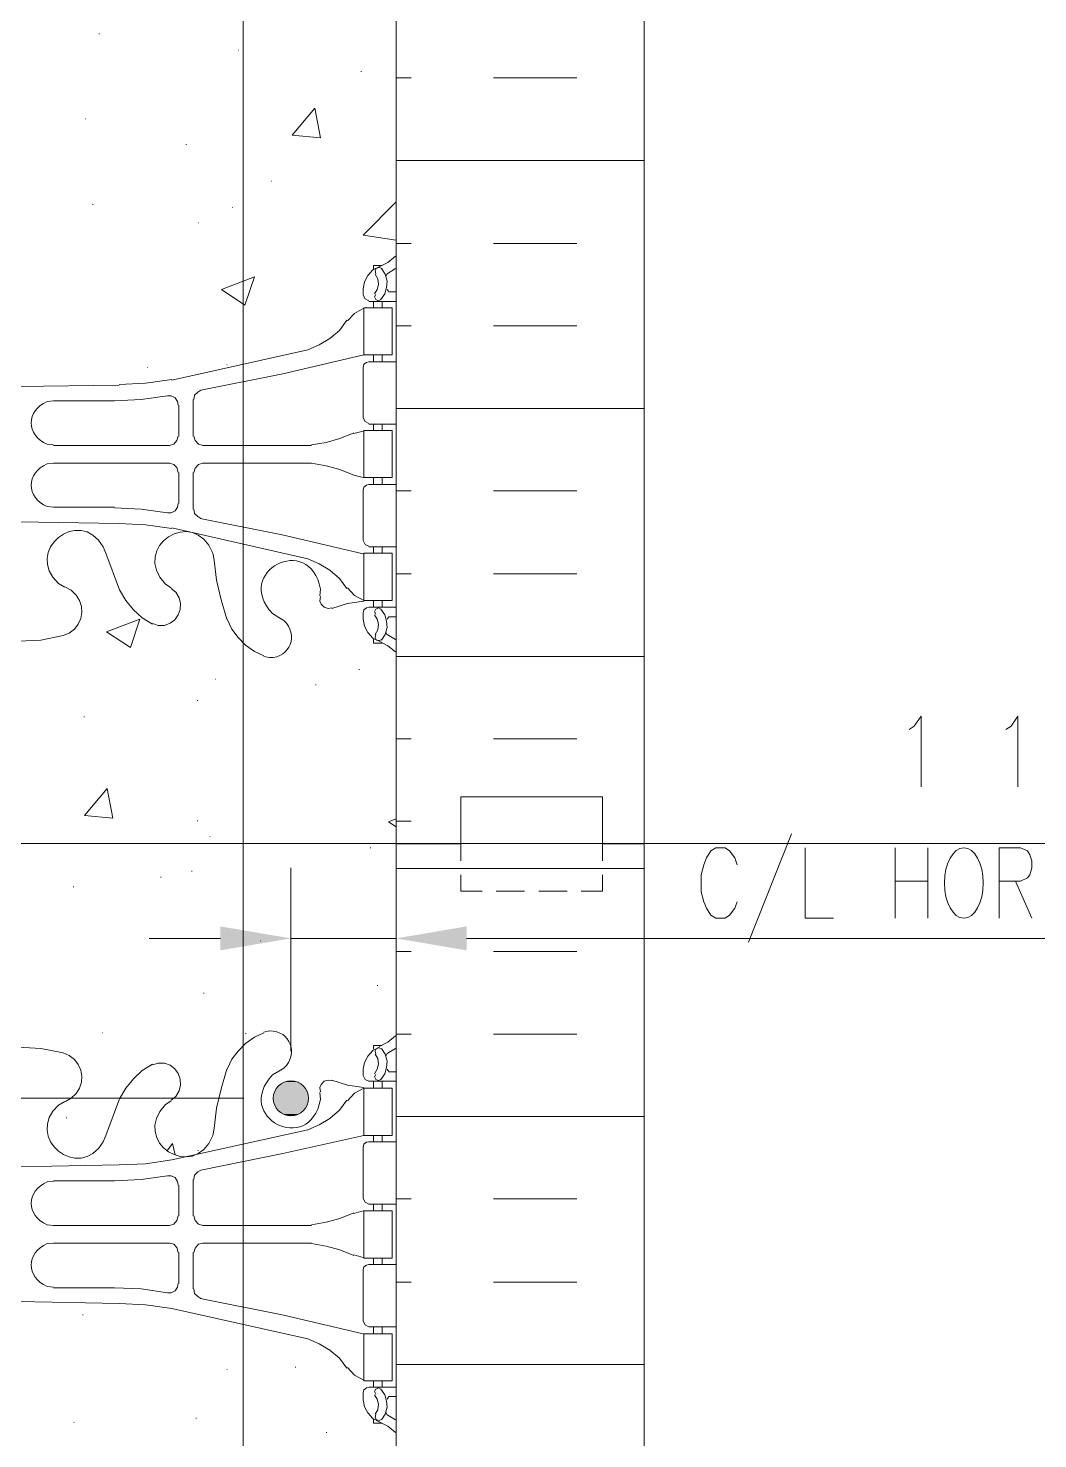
# Model space of a CAD drawing. Header units: millimetres. Extents: x 0 to 216, y 0 to 279.
# Drawn here: x 65.65 to 99.6, y 147.62 to 195.05 of the extents above; entities that cross this region are included whole.
import ezdxf

# ---------------------------------------------------------------- set-up
doc = ezdxf.new("R2010")
doc.units = ezdxf.units.MM
doc.layers.add('C00-00-00', color=7, linetype='Continuous')
doc.layers.add('C65-65-65', color=7, linetype='Continuous', true_color=0x656565)

msp = doc.modelspace()

# ---------------------------------------------------------------- hatches: boundary and pattern name
at = {"layer": 'C00-00-00'}
h = msp.add_hatch(color=256, dxfattribs=at)
h.dxf.hatch_style = 2
h.paths.add_polyline_path([(72.114833, 164.846), (72.114833, 164.041667), (74.4855, 164.443833)])
h = msp.add_hatch(color=256, dxfattribs=at)
h.dxf.hatch_style = 2
h.paths.add_polyline_path([(80.391, 164.846), (80.391, 164.041667), (78.020333, 164.443833)])
h = msp.add_hatch(color=256, dxfattribs=at)
h.dxf.hatch_style = 2
h.paths.add_polyline_path([(73.9775, 159.385), (75.057, 159.300333), (73.935167, 159.300333)])
h = msp.add_hatch(color=256, dxfattribs=at)
h.dxf.hatch_style = 2
h.paths.add_polyline_path([(74.062167, 159.469667), (74.9935, 159.385), (73.9775, 159.385)])
h = msp.add_hatch(color=256, dxfattribs=at)
h.dxf.hatch_style = 2
h.paths.add_polyline_path([(73.9775, 159.385), (74.9935, 159.385), (75.057, 159.300333)])
h = msp.add_hatch(color=256, dxfattribs=at)
h.dxf.hatch_style = 2
h.paths.add_polyline_path([(74.125667, 159.554333), (74.93, 159.469667), (74.062167, 159.469667)])
h = msp.add_hatch(color=256, dxfattribs=at)
h.dxf.hatch_style = 2
h.paths.add_polyline_path([(74.062167, 159.469667), (74.93, 159.469667), (74.9935, 159.385)])
h = msp.add_hatch(color=256, dxfattribs=at)
h.dxf.hatch_style = 2
h.paths.add_polyline_path([(74.2315, 159.617833), (74.845333, 159.554333), (74.125667, 159.554333)])
h = msp.add_hatch(color=256, dxfattribs=at)
h.dxf.hatch_style = 2
h.paths.add_polyline_path([(74.125667, 159.554333), (74.845333, 159.554333), (74.93, 159.469667)])
h = msp.add_hatch(color=256, dxfattribs=at)
h.dxf.hatch_style = 2
h.paths.add_polyline_path([(74.337333, 159.639), (74.760667, 159.617833), (74.2315, 159.617833)])
h = msp.add_hatch(color=256, dxfattribs=at)
h.dxf.hatch_style = 2
h.paths.add_polyline_path([(74.2315, 159.617833), (74.760667, 159.617833), (74.845333, 159.554333)])
h = msp.add_hatch(color=256, dxfattribs=at)
h.dxf.hatch_style = 2
h.paths.add_polyline_path([(74.443167, 159.660167), (74.654833, 159.639), (74.337333, 159.639)])
h = msp.add_hatch(color=256, dxfattribs=at)
h.dxf.hatch_style = 2
h.paths.add_polyline_path([(74.337333, 159.639), (74.654833, 159.639), (74.760667, 159.617833)])
h = msp.add_hatch(color=256, dxfattribs=at)
h.dxf.hatch_style = 2
h.paths.add_polyline_path([(74.443167, 159.660167), (74.549, 159.660167), (74.654833, 159.639)])
h = msp.add_hatch(color=256, dxfattribs=at)
h.dxf.hatch_style = 2
h.paths.add_polyline_path([(73.914, 159.1945), (75.078167, 159.0675), (73.892833, 159.0675)])
h = msp.add_hatch(color=256, dxfattribs=at)
h.dxf.hatch_style = 2
h.paths.add_polyline_path([(73.892833, 159.0675), (75.078167, 158.961667), (73.914, 158.961667)])
h = msp.add_hatch(color=256, dxfattribs=at)
h.dxf.hatch_style = 2
h.paths.add_polyline_path([(73.892833, 159.0675), (75.078167, 159.0675), (75.078167, 158.961667)])
h = msp.add_hatch(color=256, dxfattribs=at)
h.dxf.hatch_style = 2
h.paths.add_polyline_path([(73.935167, 159.300333), (75.078167, 159.1945), (73.914, 159.1945)])
h = msp.add_hatch(color=256, dxfattribs=at)
h.dxf.hatch_style = 2
h.paths.add_polyline_path([(73.914, 159.1945), (75.078167, 159.1945), (75.078167, 159.0675)])
h = msp.add_hatch(color=256, dxfattribs=at)
h.dxf.hatch_style = 2
h.paths.add_polyline_path([(73.914, 158.961667), (75.057, 158.855833), (73.935167, 158.855833)])
h = msp.add_hatch(color=256, dxfattribs=at)
h.dxf.hatch_style = 2
h.paths.add_polyline_path([(73.914, 158.961667), (75.078167, 158.961667), (75.057, 158.855833)])
h = msp.add_hatch(color=256, dxfattribs=at)
h.dxf.hatch_style = 2
h.paths.add_polyline_path([(73.935167, 159.300333), (75.057, 159.300333), (75.078167, 159.1945)])
h = msp.add_hatch(color=256, dxfattribs=at)
h.dxf.hatch_style = 2
h.paths.add_polyline_path([(73.935167, 158.855833), (74.9935, 158.771167), (73.9775, 158.771167)])
h = msp.add_hatch(color=256, dxfattribs=at)
h.dxf.hatch_style = 2
h.paths.add_polyline_path([(73.935167, 158.855833), (75.057, 158.855833), (74.9935, 158.771167)])
h = msp.add_hatch(color=256, dxfattribs=at)
h.dxf.hatch_style = 2
h.paths.add_polyline_path([(73.9775, 158.771167), (74.93, 158.665333), (74.062167, 158.665333)])
h = msp.add_hatch(color=256, dxfattribs=at)
h.dxf.hatch_style = 2
h.paths.add_polyline_path([(73.9775, 158.771167), (74.9935, 158.771167), (74.93, 158.665333)])
h = msp.add_hatch(color=256, dxfattribs=at)
h.dxf.hatch_style = 2
h.paths.add_polyline_path([(74.062167, 158.665333), (74.845333, 158.601833), (74.125667, 158.601833)])
h = msp.add_hatch(color=256, dxfattribs=at)
h.dxf.hatch_style = 2
h.paths.add_polyline_path([(74.062167, 158.665333), (74.93, 158.665333), (74.845333, 158.601833)])
h = msp.add_hatch(color=256, dxfattribs=at)
h.dxf.hatch_style = 2
h.paths.add_polyline_path([(74.125667, 158.601833), (74.760667, 158.538333), (74.2315, 158.538333)])
h = msp.add_hatch(color=256, dxfattribs=at)
h.dxf.hatch_style = 2
h.paths.add_polyline_path([(74.125667, 158.601833), (74.845333, 158.601833), (74.760667, 158.538333)])
h = msp.add_hatch(color=256, dxfattribs=at)
h.dxf.hatch_style = 2
h.paths.add_polyline_path([(74.2315, 158.538333), (74.654833, 158.496), (74.337333, 158.496)])
h = msp.add_hatch(color=256, dxfattribs=at)
h.dxf.hatch_style = 2
h.paths.add_polyline_path([(74.2315, 158.538333), (74.760667, 158.538333), (74.654833, 158.496)])
h = msp.add_hatch(color=256, dxfattribs=at)
h.dxf.hatch_style = 2
h.paths.add_polyline_path([(74.337333, 158.496), (74.549, 158.474833), (74.443167, 158.474833)])
h = msp.add_hatch(color=256, dxfattribs=at)
h.dxf.hatch_style = 2
h.paths.add_polyline_path([(74.337333, 158.496), (74.654833, 158.496), (74.549, 158.474833)])

# ---------------------------------------------------------------- linework, layer by layer
at = {"layer": 'C00-00-00', "lineweight": 0}
for points in [[(86.36, 0), (86.36, 279.4)], [(86.36, 167.618833), (86.36, 224.768833), (84.963, 224.768833), (84.963, 226.356333), (80.2005, 226.356333), (80.2005, 224.768833), (78.020333, 224.768833)], [(72.876833, 224.768833), (72.876833, 110.447667)], [(78.020333, 167.618833), (78.020333, 224.768833)], [(77.448833, 187.028667), (77.745167, 187.176833), (77.999167, 187.3885)], [(77.448833, 187.028667), (77.237167, 186.922833), (77.067833, 186.732333), (76.962, 186.520667), (76.919667, 186.287833)], [(77.554667, 187.071), (77.258333, 187.071), (77.258333, 186.944)], [(77.554667, 186.965167), (77.448833, 187.0075), (77.364167, 186.986333), (77.321833, 186.901667), (77.343, 186.795833)], [(77.512333, 185.928), (77.639333, 186.1185), (77.702833, 186.330167), (77.724, 186.541833), (77.6605, 186.774667), (77.5335, 186.965167)], [(77.724, 186.795833), (77.999167, 186.965167)], [(77.300667, 186.1185), (77.385333, 186.266667), (77.427667, 186.436), (77.4065, 186.6265), (77.321833, 186.774667)], [(77.724, 186.795833), (77.681667, 186.711167)], [(76.919667, 186.287833), (76.919667, 186.076167)], [(76.919667, 186.076167), (76.983167, 185.949167), (77.110167, 185.885667)], [(77.343, 186.097333), (77.300667, 186.012667), (77.343, 185.928), (77.427667, 185.885667), (77.512333, 185.928)], [(77.724, 186.266667), (77.766333, 186.203167)], [(78.020333, 186.182), (77.766333, 186.182)], [(76.940833, 185.631667), (76.623333, 185.462333), (76.3905, 185.208333)], [(78.020333, 185.8645), (77.110167, 185.8645)], [(77.258333, 185.8645), (77.258333, 185.652833)], [(77.554667, 185.8645), (77.554667, 185.652833)], [(75.057, 184.234667), (75.438, 184.404), (75.797833, 184.615667), (76.115333, 184.890833), (76.369333, 185.2295)], [(75.057, 184.234667), (70.485, 183.218667)], [(71.458667, 182.88), (74.210333, 183.430333), (76.940833, 184.065333)], [(77.258333, 184.065333), (77.258333, 183.8325)], [(77.554667, 184.065333), (77.554667, 183.8325)], [(77.110167, 183.8325), (77.0255, 183.811333), (76.940833, 183.747833), (76.919667, 183.642)], [(76.919667, 183.642), (76.919667, 181.948667)], [(78.020333, 183.8325), (77.110167, 183.8325)], [(68.707, 183.0705), (69.596, 183.112833), (70.485, 183.239833)], [(68.707, 183.049333), (65.320333, 183.007)], [(68.558833, 182.520167), (69.447833, 182.5625), (70.336833, 182.6895)], [(70.696667, 182.372), (70.6755, 182.499), (70.590833, 182.626), (70.463833, 182.6895), (70.336833, 182.6895)], [(71.458667, 182.88), (71.352833, 182.8165), (71.247, 182.710667), (71.225833, 182.5625)], [(66.505667, 182.520167), (66.294, 182.499), (66.167372, 182.435249), (66.057628, 182.361016), (65.964767, 182.277796), (65.888791, 182.187089), (65.829698, 182.090392), (65.787488, 181.989202), (65.762163, 181.885016), (65.753721, 181.779333), (65.762163, 181.67365), (65.787488, 181.569465), (65.829698, 181.468275), (65.888791, 181.371577), (65.964767, 181.28087), (66.057628, 181.197651), (66.167372, 181.123417), (66.294, 181.059667), (66.505667, 181.0385)], [(68.558833, 182.520167), (66.505667, 182.520167)], [(70.717833, 182.372), (70.717833, 181.334833)], [(71.204667, 182.5625), (71.204667, 181.334833)], [(76.919667, 181.948667), (76.983167, 181.821667), (77.110167, 181.758167)], [(78.020333, 181.737), (77.110167, 181.737)], [(77.258333, 181.737), (77.258333, 181.525333)], [(77.554667, 181.737), (77.554667, 181.525333)], [(70.400333, 181.017333), (70.5485, 181.059667), (70.654333, 181.186667), (70.696667, 181.334833)], [(71.225833, 181.334833), (71.268167, 181.186667), (71.374, 181.059667), (71.522167, 181.017333)], [(75.184, 181.0385), (75.670833, 181.123167), (76.1365, 181.250167), (76.602167, 181.440667)], [(76.919667, 181.504167), (76.602167, 181.4195)], [(76.940833, 180.721), (76.940833, 181.525333), (77.893333, 181.525333), (77.893333, 180.721)], [(70.400333, 181.017333), (66.505667, 181.017333)], [(75.184, 181.017333), (71.522167, 181.017333)], [(66.505667, 180.424667), (66.294, 180.4035), (66.167372, 180.339749), (66.057628, 180.265516), (65.964767, 180.182296), (65.888791, 180.091589), (65.829698, 179.994892), (65.787488, 179.893702), (65.762163, 179.789516), (65.753721, 179.683833), (65.762163, 179.57815), (65.787488, 179.473965), (65.829698, 179.372775), (65.888791, 179.276077), (65.964767, 179.18537), (66.057628, 179.102151), (66.167372, 179.027917), (66.294, 178.964167), (66.505667, 178.943)], [(70.400333, 180.424667), (66.505667, 180.424667)], [(70.696667, 180.107167), (70.654333, 180.2765), (70.5485, 180.382333), (70.400333, 180.424667)], [(71.522167, 180.424667), (71.374, 180.382333), (71.268167, 180.255333), (71.225833, 180.107167)], [(75.184, 180.424667), (71.522167, 180.424667)], [(76.602167, 180.0225), (76.1365, 180.213), (75.670833, 180.34), (75.184, 180.424667)], [(76.940833, 180.721), (76.940833, 179.937833), (77.893333, 179.937833), (77.893333, 180.721)], [(70.717833, 179.07), (70.717833, 180.107167)], [(71.204667, 178.8795), (71.204667, 180.107167)], [(76.602167, 180.0225), (76.919667, 179.937833)], [(77.258333, 179.705), (77.258333, 179.937833)], [(77.554667, 179.705), (77.554667, 179.937833)], [(77.110167, 179.705), (77.0255, 179.683833), (76.940833, 179.620333), (76.919667, 179.5145)], [(76.919667, 177.821167), (76.919667, 179.5145)], [(78.020333, 179.705), (77.110167, 179.705)], [(68.558833, 178.943), (66.505667, 178.943)], [(70.336833, 178.7525), (69.447833, 178.8795), (68.558833, 178.921833)], [(70.336833, 178.7525), (70.463833, 178.7525), (70.590833, 178.816), (70.6755, 178.943), (70.696667, 179.07)], [(71.225833, 178.8795), (71.247, 178.731333), (71.352833, 178.6255), (71.458667, 178.562)], [(68.707, 178.392667), (65.320333, 178.456167)], [(70.485, 178.223333), (69.596, 178.350333), (68.707, 178.392667)], [(76.919667, 177.376667), (74.189167, 178.011667), (71.4375, 178.562)], [(68.2625, 177.397833), (68.177833, 177.6095), (68.013337, 177.839682), (67.829774, 178.005242), (67.633246, 178.111259), (67.429856, 178.16281), (67.225705, 178.164975), (67.026896, 178.122833), (66.839529, 178.041462), (66.669708, 177.925942), (66.523534, 177.78135), (66.407109, 177.612766), (66.326535, 177.425268), (66.287915, 177.223936), (66.297349, 177.013847), (66.36094, 176.800082), (66.484789, 176.587717), (66.675, 176.381833), (66.886667, 176.254833)], [(71.903167, 177.165), (71.860833, 177.397833), (71.724477, 177.666428), (71.559518, 177.868422), (71.373147, 178.00856), (71.172553, 178.091587), (70.964927, 178.12225), (70.757459, 178.105294), (70.557339, 178.045464), (70.371758, 177.947505), (70.207906, 177.816164), (70.072973, 177.656184), (69.97415, 177.472313), (69.918626, 177.269295), (69.913593, 177.051876), (69.966239, 176.824802), (70.083756, 176.592817), (70.273333, 176.360667), (70.463833, 176.233667)], [(75.057, 177.207333), (70.485, 178.2445)], [(76.919667, 177.821167), (76.983167, 177.694167), (77.110167, 177.630667)], [(78.020333, 177.6095), (77.110167, 177.6095)], [(77.258333, 177.397833), (77.258333, 177.6095)], [(77.554667, 177.397833), (77.554667, 177.6095)], [(68.2625, 177.397833), (68.728167, 176.170167)], [(71.903167, 177.165), (71.987833, 176.487667), (72.136, 175.8315), (72.3265, 175.175333)], [(75.459167, 175.9585), (75.480333, 176.191333), (75.439794, 176.362628), (75.387326, 176.515286), (75.324058, 176.649901), (75.251121, 176.767065), (75.169646, 176.867368), (75.080761, 176.951404), (74.985597, 177.019764), (74.885285, 177.073041), (74.780955, 177.111826), (74.673737, 177.136711), (74.56476, 177.148289), (74.455156, 177.147151), (74.346053, 177.13389), (74.238584, 177.109097), (74.133877, 177.073364), (74.033062, 177.027284), (73.937271, 176.971449), (73.847633, 176.90645), (73.765278, 176.83288), (73.691337, 176.75133), (73.626939, 176.662393), (73.573215, 176.566661), (73.531294, 176.464725), (73.502308, 176.357177), (73.487387, 176.244611), (73.487659, 176.127617), (73.504256, 176.006788), (73.538308, 175.882715), (73.590945, 175.755992), (73.663297, 175.627209), (73.756494, 175.496959), (73.871667, 175.365833), (74.083333, 175.238833)], [(76.369333, 176.2125), (76.115333, 176.551167), (75.797833, 176.826333), (75.438, 177.038), (75.057, 177.207333)], [(66.823167, 174.625), (67.034833, 174.709667), (67.208764, 174.846739), (67.337649, 175.014086), (67.420298, 175.202691), (67.455521, 175.403536), (67.442126, 175.607607), (67.378924, 175.805885), (67.264723, 175.989355), (67.098333, 176.149), (66.907833, 176.254833)], [(68.728167, 176.170167), (68.939833, 175.810333), (69.193833, 175.492833), (69.490167, 175.217667), (69.828833, 175.006)], [(69.828833, 175.027167), (70.019333, 174.963667), (70.237199, 174.96975), (70.427304, 175.039784), (70.582989, 175.160957), (70.697593, 175.320457), (70.764456, 175.505473), (70.776918, 175.703194), (70.72832, 175.900806), (70.612, 176.0855), (70.463833, 176.2125)], [(76.3905, 176.233667), (76.623333, 175.979667), (76.940833, 175.810333)], [(75.480333, 175.937333), (75.459167, 175.789167), (75.5015, 175.683333), (75.607333, 175.5775), (75.734333, 175.535167), (75.861333, 175.556333)], [(76.940833, 175.789167), (76.3905, 175.7045), (75.861333, 175.535167)], [(77.110167, 175.5775), (77.0255, 175.556333), (76.940833, 175.492833), (76.919667, 175.387)], [(78.020333, 175.5775), (77.110167, 175.5775)], [(77.258333, 175.5775), (77.258333, 175.810333)], [(77.512333, 175.514), (77.427667, 175.556333), (77.343, 175.514), (77.300667, 175.429333), (77.343, 175.344667)], [(77.5335, 174.476833), (77.6605, 174.667333), (77.724, 174.900167), (77.702833, 175.111833), (77.639333, 175.3235), (77.512333, 175.514)], [(77.554667, 175.5775), (77.554667, 175.810333)], [(72.347667, 175.175333), (72.495833, 174.836667), (72.7075, 174.5615), (72.9615, 174.3075), (73.257833, 174.095833), (73.575333, 173.947667)], [(73.575333, 173.9265), (73.765833, 173.884167), (73.89403, 173.891428), (74.011462, 173.915935), (74.117643, 173.956014), (74.212086, 174.009993), (74.294305, 174.076198), (74.363812, 174.152956), (74.420122, 174.238596), (74.462746, 174.331445), (74.491198, 174.429829), (74.504992, 174.532075), (74.503641, 174.636512), (74.486658, 174.741466), (74.453555, 174.845265), (74.403847, 174.946235), (74.337047, 175.042704), (74.252667, 175.133), (74.083333, 175.238833)], [(76.919667, 175.175333), (76.919667, 175.387)], [(76.919667, 175.175333), (76.962, 174.9425), (77.067833, 174.730833), (77.237167, 174.540333), (77.448833, 174.4345)], [(77.321833, 174.667333), (77.4065, 174.8155), (77.427667, 175.006), (77.385333, 175.175333), (77.300667, 175.3235)], [(77.766333, 175.238833), (77.724, 175.175333)], [(78.020333, 175.26), (77.766333, 175.26)], [(65.320333, 174.4345), (66.082333, 174.476833), (66.823167, 174.625)], [(77.343, 174.667333), (77.321833, 174.5615), (77.364167, 174.476833), (77.448833, 174.455667), (77.554667, 174.498)], [(77.681667, 174.730833), (77.724, 174.646167)], [(77.999167, 174.498), (77.724, 174.667333)], [(77.554667, 174.371), (77.258333, 174.371), (77.258333, 174.519167)], [(77.999167, 174.074667), (77.745167, 174.286333), (77.448833, 174.4345)], [(95.271167, 171.471167), (95.4405, 171.577), (95.673333, 171.915667), (95.673333, 169.545)], [(98.530833, 171.471167), (98.700167, 171.577), (98.933, 171.915667), (98.933, 169.545)], [(86.36, 110.447667), (86.36, 167.618833), (84.963, 167.618833), (84.963, 169.206333), (80.2005, 169.206333), (80.2005, 167.618833), (78.020333, 167.618833)], [(78.020333, 167.618833), (80.2005, 167.618833), (80.2005, 169.206333), (84.963, 169.206333), (84.963, 167.618833), (86.36, 167.618833)], [(91.313, 167.9575), (89.873667, 164.316833)], [(215.9, 167.64), (0, 167.64)], [(78.020333, 110.447667), (78.020333, 167.618833)], [(80.2005, 167.047333), (80.2005, 167.618833)], [(84.963, 167.618833), (84.963, 167.047333)], [(89.492667, 166.920333), (89.408, 167.153167), (89.238667, 167.386), (89.0905, 167.491833), (88.773, 167.491833), (88.603667, 167.386), (88.4555, 167.153167), (88.370833, 166.920333), (88.286167, 166.581667), (88.286167, 166.010167), (88.370833, 165.6715), (88.4555, 165.459833), (88.603667, 165.227), (88.773, 165.121167), (89.0905, 165.121167), (89.238667, 165.227), (89.408, 165.459833), (89.492667, 165.6715)], [(91.778667, 167.491833), (91.778667, 165.121167), (92.731167, 165.121167)], [(94.8055, 167.491833), (94.8055, 165.121167)], [(95.906167, 167.491833), (95.906167, 165.121167)], [(98.298, 165.121167), (98.298, 167.491833), (99.017667, 167.491833), (99.2505, 167.386), (99.335167, 167.259), (99.398667, 167.047333), (99.398667, 166.8145), (99.335167, 166.581667), (99.2505, 166.475833), (99.017667, 166.37), (98.298, 166.37)], [(74.4855, 160.655), (74.4855, 166.8145)], [(80.920167, 166.031333), (80.2005, 166.031333), (80.2005, 166.581667)], [(84.963, 166.581667), (84.963, 166.031333), (84.243333, 166.031333)], [(82.338333, 166.031333), (81.385833, 166.031333)], [(83.777667, 166.031333), (82.825167, 166.031333)], [(94.8055, 166.37), (95.906167, 166.37)], [(98.848333, 166.37), (99.398667, 165.121167)], [(72.114833, 164.443833), (69.723, 164.443833)], [(78.020333, 164.443833), (74.4855, 164.443833)], [(80.391, 164.443833), (116.564833, 164.443833)], [(74.083333, 159.977667), (74.252667, 160.0835), (74.337047, 160.173796), (74.403847, 160.270265), (74.453555, 160.371235), (74.486658, 160.475034), (74.503641, 160.579988), (74.504992, 160.684425), (74.491198, 160.786671), (74.462746, 160.885055), (74.420122, 160.977904), (74.363812, 161.063544), (74.294305, 161.140302), (74.212086, 161.206507), (74.117643, 161.260486), (74.011462, 161.300565), (73.89403, 161.325072), (73.765833, 161.332333), (73.575333, 161.29)], [(73.575333, 161.268833), (73.257833, 161.120667), (72.9615, 160.909), (72.7075, 160.655), (72.495833, 160.379833), (72.347667, 160.041167)], [(77.554667, 160.8455), (77.258333, 160.8455), (77.258333, 160.7185)], [(77.448833, 160.803167), (77.745167, 160.951333), (77.999167, 161.163)], [(66.907833, 158.961667), (67.098333, 159.0675), (67.264723, 159.227145), (67.378924, 159.410615), (67.442126, 159.608893), (67.455521, 159.812964), (67.420298, 160.013809), (67.337649, 160.202414), (67.208764, 160.369761), (67.034833, 160.506833), (66.823167, 160.5915), (66.082333, 160.739667), (65.320333, 160.782)], [(77.448833, 160.782), (77.237167, 160.676167), (77.067833, 160.485667), (76.962, 160.274), (76.919667, 160.041167)], [(77.300667, 159.893), (77.385333, 160.041167), (77.427667, 160.2105), (77.4065, 160.401), (77.321833, 160.549167)], [(77.554667, 160.7185), (77.448833, 160.760833), (77.364167, 160.739667), (77.321833, 160.655), (77.343, 160.549167)], [(77.512333, 159.7025), (77.639333, 159.893), (77.702833, 160.104667), (77.724, 160.316333), (77.6605, 160.549167), (77.5335, 160.739667)], [(77.724, 160.570333), (77.681667, 160.485667)], [(77.724, 160.570333), (77.999167, 160.739667)], [(69.828833, 160.2105), (69.490167, 159.998833), (69.193833, 159.723667), (68.939833, 159.406167), (68.728167, 159.046333)], [(70.463833, 159.004), (70.612, 159.131), (70.72832, 159.315694), (70.776918, 159.513306), (70.764456, 159.711027), (70.697593, 159.896043), (70.582989, 160.055543), (70.427304, 160.176716), (70.237199, 160.24675), (70.019333, 160.252833), (69.828833, 160.189333)], [(72.3265, 160.041167), (72.136, 159.385), (71.987833, 158.728833), (71.903167, 158.0515)], [(74.083333, 159.977667), (73.871667, 159.850667), (73.756494, 159.719541), (73.663297, 159.589291), (73.590945, 159.460508), (73.538308, 159.333785), (73.504256, 159.209712), (73.487659, 159.088883), (73.487387, 158.971889), (73.502308, 158.859323), (73.531294, 158.751775), (73.573215, 158.649839), (73.626939, 158.554107), (73.691337, 158.46517), (73.765278, 158.38362), (73.847633, 158.31005), (73.937271, 158.245051), (74.033062, 158.189216), (74.133877, 158.143136), (74.238584, 158.107403), (74.346053, 158.08261), (74.455156, 158.069349), (74.56476, 158.068211), (74.673737, 158.079789), (74.780955, 158.104674), (74.885285, 158.143459), (74.985597, 158.196736), (75.080761, 158.265096), (75.169646, 158.349132), (75.251121, 158.449435), (75.324058, 158.566599), (75.387326, 158.701214), (75.439794, 158.853872), (75.480333, 159.025167), (75.459167, 159.258)], [(76.919667, 160.041167), (76.919667, 159.8295)], [(77.343, 159.871833), (77.300667, 159.787167), (77.343, 159.7025), (77.427667, 159.660167), (77.512333, 159.7025)], [(77.724, 160.041167), (77.766333, 159.977667)], [(78.020333, 159.9565), (77.766333, 159.9565)], [(75.861333, 159.660167), (75.734333, 159.681333), (75.607333, 159.639), (75.5015, 159.533167), (75.459167, 159.427333), (75.480333, 159.279167)], [(75.861333, 159.681333), (76.3905, 159.512), (76.940833, 159.427333)], [(76.940833, 159.406167), (76.623333, 159.236833), (76.3905, 158.982833)], [(76.919667, 159.8295), (76.983167, 159.7025), (77.110167, 159.639)], [(78.020333, 159.639), (77.110167, 159.639)], [(77.258333, 159.639), (77.258333, 159.406167)], [(77.554667, 159.639), (77.554667, 159.406167)], [(72.898, 159.0675), (38.311667, 159.0675)], [(66.886667, 158.961667), (66.675, 158.834667), (66.484789, 158.628783), (66.36094, 158.416418), (66.297349, 158.202653), (66.287915, 157.992564), (66.326535, 157.791232), (66.407109, 157.603734), (66.523534, 157.43515), (66.669708, 157.290558), (66.839529, 157.175038), (67.026896, 157.093667), (67.225705, 157.051525), (67.429856, 157.05369), (67.633246, 157.105241), (67.829774, 157.211258), (68.013337, 157.376818), (68.177833, 157.607), (68.2625, 157.818667)], [(68.2625, 157.818667), (68.728167, 159.046333)], [(70.463833, 158.982833), (70.273333, 158.855833), (70.083756, 158.623683), (69.966239, 158.391698), (69.913593, 158.164624), (69.918626, 157.947205), (69.97415, 157.744187), (70.072973, 157.560316), (70.207906, 157.400336), (70.371758, 157.268995), (70.557339, 157.171036), (70.757459, 157.111206), (70.964927, 157.09425), (71.172553, 157.124913), (71.373147, 157.20794), (71.559518, 157.348078), (71.724477, 157.550072), (71.860833, 157.818667), (71.903167, 158.0515)], [(75.057, 158.009167), (75.438, 158.1785), (75.797833, 158.390167), (76.115333, 158.665333), (76.369333, 159.004)], [(75.057, 158.009167), (70.485, 156.993167)], [(71.458667, 156.6545), (74.210333, 157.204833), (76.940833, 157.818667)], [(77.110167, 157.607), (77.0255, 157.585833), (76.940833, 157.522333), (76.919667, 157.4165)], [(78.020333, 157.607), (77.110167, 157.607)], [(77.258333, 157.818667), (77.258333, 157.607)], [(77.554667, 157.818667), (77.554667, 157.607)], [(76.919667, 157.4165), (76.919667, 155.702)], [(68.707, 156.823833), (65.320333, 156.760333)], [(68.707, 156.823833), (69.596, 156.866167), (70.485, 156.993167)], [(71.458667, 156.6545), (71.352833, 156.591), (71.247, 156.485167), (71.225833, 156.337)], [(66.505667, 156.2735), (66.294, 156.252333), (66.167372, 156.188583), (66.057628, 156.114349), (65.964767, 156.03113), (65.888791, 155.940423), (65.829698, 155.843725), (65.787488, 155.742535), (65.762163, 155.63835), (65.753721, 155.532667), (65.762163, 155.426984), (65.787488, 155.322798), (65.829698, 155.221608), (65.888791, 155.124911), (65.964767, 155.034204), (66.057628, 154.950984), (66.167372, 154.876751), (66.294, 154.813), (66.505667, 154.791833)], [(68.558833, 156.294667), (66.505667, 156.294667)], [(68.558833, 156.294667), (69.447833, 156.337), (70.336833, 156.464)], [(70.696667, 156.1465), (70.6755, 156.2735), (70.590833, 156.4005), (70.463833, 156.464), (70.336833, 156.464)], [(70.717833, 156.1465), (70.717833, 155.109333)], [(71.204667, 156.337), (71.204667, 155.109333)], [(76.919667, 155.702), (76.983167, 155.575), (77.110167, 155.5115)], [(75.184, 154.813), (75.670833, 154.897667), (76.1365, 155.024667), (76.602167, 155.215167)], [(76.919667, 155.278667), (76.602167, 155.194)], [(76.940833, 154.4955), (76.940833, 155.278667), (77.893333, 155.278667), (77.893333, 154.4955)], [(78.020333, 155.5115), (77.110167, 155.5115)], [(77.258333, 155.5115), (77.258333, 155.278667)], [(77.554667, 155.5115), (77.554667, 155.278667)], [(70.400333, 154.791833), (66.505667, 154.791833)], [(70.400333, 154.791833), (70.5485, 154.834167), (70.654333, 154.961167), (70.696667, 155.109333)], [(71.225833, 155.109333), (71.268167, 154.961167), (71.374, 154.834167), (71.522167, 154.791833)], [(75.184, 154.791833), (71.522167, 154.791833)], [(66.505667, 154.199167), (66.294, 154.178), (66.167372, 154.114249), (66.057628, 154.040016), (65.964767, 153.956796), (65.888791, 153.866089), (65.829698, 153.769392), (65.787488, 153.668202), (65.762163, 153.564016), (65.753721, 153.458333), (65.762163, 153.35265), (65.787488, 153.248465), (65.829698, 153.147275), (65.888791, 153.050577), (65.964767, 152.95987), (66.057628, 152.876651), (66.167372, 152.802417), (66.294, 152.738667), (66.505667, 152.7175)], [(70.400333, 154.199167), (66.505667, 154.199167)], [(70.696667, 153.881667), (70.654333, 154.051), (70.5485, 154.156833), (70.400333, 154.199167)], [(71.522167, 154.199167), (71.374, 154.156833), (71.268167, 154.029833), (71.225833, 153.881667)], [(75.184, 154.199167), (71.522167, 154.199167)], [(76.602167, 153.775833), (76.1365, 153.966333), (75.670833, 154.093333), (75.184, 154.178)], [(76.940833, 154.4955), (76.940833, 153.691167), (77.893333, 153.691167), (77.893333, 154.4955)], [(70.717833, 152.8445), (70.717833, 153.881667)], [(71.204667, 152.654), (71.204667, 153.881667)], [(76.602167, 153.797), (76.919667, 153.712333)], [(77.258333, 153.4795), (77.258333, 153.691167)], [(77.554667, 153.4795), (77.554667, 153.691167)], [(77.110167, 153.4795), (77.0255, 153.458333), (76.940833, 153.394833), (76.919667, 153.289)], [(76.919667, 151.5745), (76.919667, 153.289)], [(78.020333, 153.4795), (77.110167, 153.4795)], [(70.336833, 152.527), (70.463833, 152.527), (70.590833, 152.5905), (70.6755, 152.7175), (70.696667, 152.8445)], [(68.558833, 152.696333), (66.505667, 152.696333)], [(70.336833, 152.527), (69.447833, 152.654), (68.558833, 152.696333)], [(71.225833, 152.654), (71.247, 152.505833), (71.352833, 152.4), (71.458667, 152.3365)], [(76.919667, 151.151167), (74.189167, 151.786167), (71.4375, 152.3365)], [(68.707, 152.167167), (65.320333, 152.230667)], [(70.485, 151.997833), (69.596, 152.124833), (68.707, 152.167167)], [(75.057, 150.981833), (70.485, 151.997833)], [(76.919667, 151.5745), (76.983167, 151.4475), (77.110167, 151.384)], [(78.020333, 151.384), (77.110167, 151.384)], [(77.258333, 151.151167), (77.258333, 151.384)], [(77.554667, 151.151167), (77.554667, 151.384)], [(76.369333, 149.987), (76.115333, 150.325667), (75.797833, 150.600833), (75.438, 150.8125), (75.057, 150.981833)], [(76.3905, 150.008167), (76.623333, 149.754167), (76.940833, 149.584833)], [(77.258333, 149.352), (77.258333, 149.563667)], [(77.554667, 149.352), (77.554667, 149.563667)], [(77.110167, 149.352), (77.0255, 149.330833), (76.940833, 149.267333), (76.919667, 149.1615)], [(76.919667, 148.928667), (76.919667, 149.1615)], [(78.020333, 149.352), (77.110167, 149.352)], [(77.512333, 149.2885), (77.427667, 149.330833), (77.343, 149.2885), (77.300667, 149.203833), (77.343, 149.119167)], [(77.321833, 148.441833), (77.4065, 148.59), (77.427667, 148.7805), (77.385333, 148.949833), (77.300667, 149.098)], [(77.5335, 148.251333), (77.6605, 148.441833), (77.724, 148.674667), (77.702833, 148.886333), (77.639333, 149.098), (77.512333, 149.2885)], [(77.766333, 149.013333), (77.724, 148.949833)], [(78.020333, 149.0345), (77.766333, 149.0345)], [(76.919667, 148.928667), (76.962, 148.695833), (77.067833, 148.484167), (77.237167, 148.293667), (77.448833, 148.187833)], [(77.681667, 148.505333), (77.724, 148.420667)], [(77.554667, 148.1455), (77.258333, 148.1455), (77.258333, 148.2725)], [(77.343, 148.441833), (77.321833, 148.336), (77.364167, 148.251333), (77.448833, 148.230167), (77.554667, 148.2725)], [(77.999167, 147.828), (77.745167, 148.039667), (77.448833, 148.187833)], [(77.999167, 148.251333), (77.724, 148.420667)]]:
    msp.add_lwpolyline(points, dxfattribs=at)
for points in [[(77.893333, 184.065333), (76.940833, 184.065333), (76.940833, 185.652833), (77.893333, 185.652833)], [(77.893333, 177.397833), (76.940833, 177.397833), (76.940833, 175.810333), (77.893333, 175.810333)], [(77.893333, 157.818667), (76.940833, 157.818667), (76.940833, 159.406167), (77.893333, 159.406167)], [(77.893333, 151.151167), (76.940833, 151.151167), (76.940833, 149.563667), (77.893333, 149.563667)]]:
    msp.add_lwpolyline(points, close=True, dxfattribs=at)
msp.add_circle((74.4855, 159.065076), 0.591455, dxfattribs=at)
msp.add_ellipse((97.113967, 166.3065), major_axis=(0, 1.185333), ratio=0.550372, start_param=0, end_param=6.283185, dxfattribs=at)
at = {"layer": 'C65-65-65', "lineweight": 0}
for points in [[(68.029667, 194.860333), (68.050833, 194.860333)], [(72.7075, 194.31), (72.728667, 194.31)], [(76.835, 193.590333), (76.856167, 193.590333)], [(78.528333, 193.378667), (78.020333, 193.378667)], [(84.095167, 193.378667), (81.301167, 193.378667)], [(74.527833, 191.4525), (75.289833, 192.362667)], [(75.480333, 191.367833), (75.289833, 192.362667)], [(67.564, 192.002833), (67.585167, 192.002833)], [(74.527833, 191.4525), (75.480333, 191.367833)], [(70.950667, 191.135), (70.971833, 191.135)], [(86.36, 190.605833), (78.020333, 190.605833)], [(73.829333, 189.907333), (73.8505, 189.907333)], [(67.818, 189.124167), (67.839167, 189.124167)], [(72.517, 189.018333), (72.538167, 189.018333)], [(76.919667, 188.087), (78.020333, 189.208833)], [(71.374, 188.510333), (71.395167, 188.510333)], [(76.919667, 188.087), (78.020333, 187.917667)], [(78.528333, 187.811833), (78.020333, 187.811833)], [(84.095167, 187.811833), (81.301167, 187.811833)], [(72.157167, 186.266667), (73.257833, 186.69)], [(72.940333, 185.7375), (73.257833, 186.69)], [(72.157167, 186.266667), (72.940333, 185.7375)], [(78.528333, 185.039), (78.020333, 185.039)], [(84.095167, 185.039), (81.301167, 185.039)], [(69.6595, 183.642), (69.680667, 183.642)], [(72.3265, 183.726667), (72.347667, 183.726667)], [(86.36, 182.266167), (78.020333, 182.266167)], [(78.528333, 179.493333), (78.020333, 179.493333)], [(84.095167, 179.493333), (81.301167, 179.493333)], [(78.528333, 176.699333), (78.020333, 176.699333)], [(84.095167, 176.699333), (81.301167, 176.699333)], [(68.283667, 174.752), (69.4055, 175.175333)], [(69.088, 174.222833), (69.4055, 175.175333)], [(68.283667, 174.752), (69.088, 174.222833)], [(86.36, 173.9265), (78.020333, 173.9265)], [(71.9455, 173.1645), (71.966667, 173.1645)], [(76.7715, 173.482), (76.792667, 173.482)], [(75.311, 172.974), (75.332167, 172.974)], [(71.331667, 172.444833), (71.352833, 172.444833)], [(67.521667, 171.8945), (67.542833, 171.8945)], [(78.528333, 171.153667), (78.020333, 171.153667)], [(84.095167, 171.153667), (81.301167, 171.153667)], [(67.542833, 168.571333), (68.304833, 169.4815)], [(68.495333, 168.486667), (68.304833, 169.4815)], [(67.542833, 168.571333), (68.495333, 168.486667)], [(71.331667, 168.402), (71.352833, 168.402)], [(77.766333, 168.359667), (78.020333, 168.4655)], [(77.766333, 168.359667), (78.020333, 168.190333)], [(78.528333, 168.380833), (78.020333, 168.380833)], [(71.755, 167.872833), (71.776167, 167.872833)], [(77.1525, 167.491833), (77.173667, 167.491833)], [(70.104, 166.497), (70.125167, 166.497)], [(71.141167, 166.708667), (71.162333, 166.708667)], [(86.36, 166.793333), (78.020333, 166.793333)], [(67.161833, 166.1795), (67.183, 166.1795)], [(73.448333, 164.359167), (73.4695, 164.359167)], [(78.528333, 163.999333), (78.020333, 163.999333)], [(84.095167, 163.999333), (81.301167, 163.999333)], [(77.385333, 162.856333), (77.4065, 162.856333)], [(71.543333, 162.602333), (71.5645, 162.602333)], [(68.1355, 161.268833), (68.156667, 161.268833)], [(72.9615, 161.247667), (72.982667, 161.247667)], [(78.528333, 161.2265), (78.020333, 161.2265)], [(84.095167, 161.2265), (81.301167, 161.2265)], [(86.36, 158.453667), (78.020333, 158.453667)], [(66.929, 158.411333), (66.950167, 158.411333)], [(70.315667, 157.2895), (70.506167, 157.5435)], [(70.590833, 157.1625), (70.506167, 157.5435)], [(71.352833, 157.310667), (71.374, 157.310667)], [(78.528333, 155.680833), (78.020333, 155.680833)], [(84.095167, 155.680833), (81.301167, 155.680833)], [(78.528333, 152.886833), (78.020333, 152.886833)], [(84.095167, 152.886833), (81.301167, 152.886833)], [(67.479333, 151.786167), (67.5005, 151.786167)], [(72.3265, 149.944667), (72.347667, 149.944667)], [(74.633667, 150.029333), (74.654833, 150.029333)], [(86.36, 150.114), (78.020333, 150.114)], [(67.183, 148.166667), (67.204167, 148.166667)], [(71.289333, 148.314833), (71.3105, 148.314833)], [(75.670833, 147.828), (75.692, 147.828)]]:
    msp.add_lwpolyline(points, dxfattribs=at)

doc.saveas('drawing.dxf')
